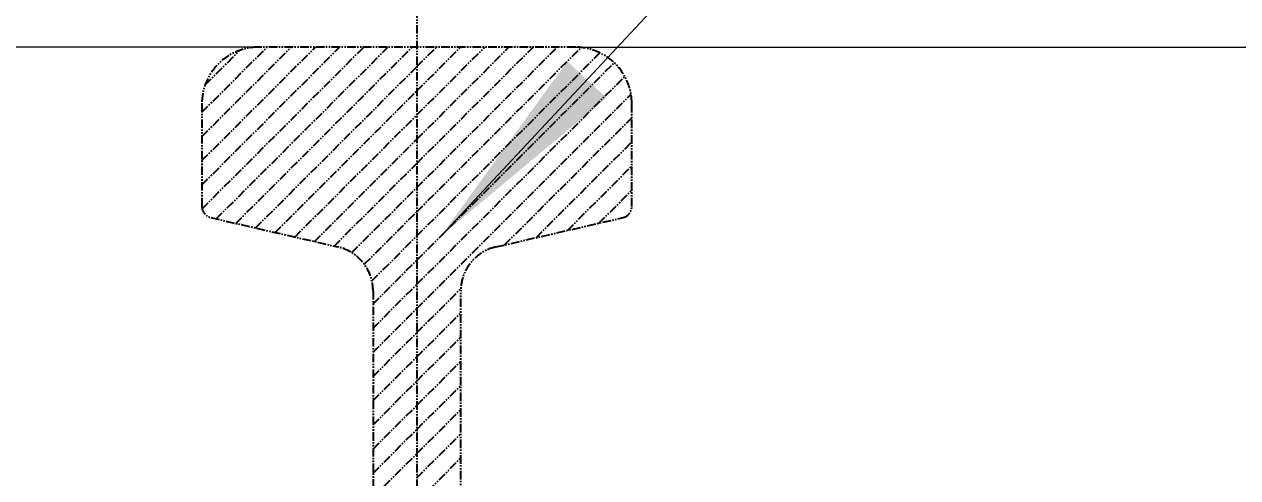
# Model space of a CAD drawing. Header units: millimetres. Extents: x -50460 to 50460, y -35640 to 35640.
# Drawn here: x 23958 to 25661, y 14813 to 15449 of the extents above; entities that cross this region are included whole.
import ezdxf

# ---------------------------------------------------------------- set-up
doc = ezdxf.new("R2010")
doc.units = ezdxf.units.MM
doc.linetypes.add('双点画线', pattern=[22, 12, -2, 2, -2, 2, -2])
doc.layers.get('0').update_dxf_attribs({"lineweight": 35})
doc.layers.add('7', color=30, linetype='双点画线', lineweight=18)
doc.layers.add('尺寸线层', color=4, linetype='Continuous', lineweight=18)
doc.styles.get("Standard").update_dxf_attribs({"font": ''})
doc.styles.get('Standard').set_extended_font_data('宋体')
doc.dimstyles.new('AM_DEMATIC$0', dxfattribs={"dimscale": 120, "dimtxt": 3, "dimasz": 1.5, "dimexe": 1, "dimexo": 0, "dimgap": 1, "dimtad": 1, "dimdsep": 46, "dimtxsty": 'Standard', "dimblk": '_CAXARROW', "dimcen": 0, "dimdle": 3, "dimclrd": 256, "dimclre": 256, "dimclrt": 2, "dimadec": 0, "dimazin": 2, "dimtfac": 0.7071067811865475, "dimtdec": 3, "dimtmove": 0, "dimatfit": 3, "dimfxl": 1, "dimfrac": 2, "dimtolj": 1, "dimlwd": 18, "dimarcsym": 0})

# ---------------------------------------------------------------- blocks, each defined once
blk = doc.blocks.new('*X1180')
at = {"layer": '7', "linetype": '双点画线', "lineweight": 25}
for p, q in [((18.59611177860279, 989.0211509680375), (18.59611177860643, -287.1945643817526)), ((-283.053888221184, 720.772241947343), (-89.8432806164783, 913.9828495526308)), ((-283.0538882223482, 754.7133674434008), (-123.7844061137002, 913.9828495520487)), ((-283.0538882223482, 788.6544929394586), (-157.7255316085939, 913.982849553795)), ((-283.0538882235123, 822.5956184355164), (-191.6666571058158, 913.9828495532129)), ((-282.742610349087, 687.1423943222908), (-55.90215511867427, 913.9828495526308)), ((-278.4975292520539, 861.093102904415), (-230.1641415721679, 909.4264905843011)), ((-262.9582793814188, 672.9855997926643), (-21.96102962319856, 913.9828495508846)), ((-235.3833320854756, 666.6194215919677), (11.98009587402339, 913.9828495514666)), ((240.8461117786646, 913.9828495536858), (-203.6538882214518, 913.9828495536858)), ((18.59611177802435, 716.9521124744642), (215.626848856773, 913.982849553795)), ((18.59611177860643, 750.8932379722683), (181.6857233612973, 913.9828495549591)), ((18.5961117791885, 784.8343634700723), (147.7445978600008, 913.9828495508846)), ((18.5961117791885, 818.7754889661301), (113.8034723651072, 913.9828495526308)), ((18.5961117791885, 852.716614463352), (79.86234686904936, 913.9828495532129)), ((18.59611177977058, 886.657739961156), (45.92122136891703, 913.9828495503025)), ((18.59611177802435, 683.0109869772423), (249.1341372388706, 913.5490124383068)), ((18.5961117791885, 649.0698614811845), (275.532023373089, 906.0057730753033)), ((-207.808384794771, 660.2532433866145), (18.59611177744227, 886.6577399588277)), ((18.59611177802435, 615.1287359839625), (295.574923709064, 892.1075479152205)), ((18.59611178209889, 581.1876104908151), (310.360067338479, 872.9515660474135)), ((-180.2334374982456, 653.8870651859179), (18.59611177802435, 852.7166144621879)), ((-283.0538882213295, 834.5828495536989), (-283.0538882213295, 690.2724677299557)), ((18.59611177860643, 547.2464849901007), (319.1399560666468, 847.7903292783594)), ((320.2461117785424, 690.2724677299557), (320.2461117785424, 834.5828495536989)), ((-152.6584902034665, 647.5208869840571), (18.5961117791885, 818.7754889661301)), ((141.6937215979851, 636.4029693122575), (320.2461117778148, 814.9553594920872)), ((-125.0835429104336, 641.1547087804502), (18.5961117768602, 784.834363467744)), ((185.8228618906287, 646.5909841082612), (320.2461117783969, 781.0142339966114)), ((-97.50859561390826, 634.7885305797536), (18.59611177744227, 750.8932379711041)), ((229.9520021780336, 656.7789988990262), (320.2461117783969, 747.0731084993895)), ((-72.80267613197793, 625.5533245647166), (18.59611177744227, 716.9521124738822)), ((274.0811424724234, 666.967013696194), (320.2461117783969, 713.1319830021675)), ((-55.19459129849565, 609.2202839009769), (18.59611177802435, 683.0109869772423)), ((-270.7306099854759, 674.779983699882), (-92.11949627060676, 633.5443589615898)), ((129.3117198278196, 633.5443589615898), (307.9228335426887, 674.779983699882)), ((-44.52872509558802, 585.9450246066626), (18.5961117791885, 649.0698614811845)), ((-42.9038882216264, 553.6287359848939), (18.5961117768602, 615.1287359827984)), ((-42.90388822104433, 519.687610488254), (18.59611177569604, 581.1876104844123)), ((-42.90388822133536, 571.6718598477382), (-42.90388822133536, 65.29463650789694)), ((18.59611177977058, 513.3053594940429), (80.17761608498404, 574.8868637988562)), ((80.09611177854822, 65.29463650789694), (80.09611177854822, 571.6718598477382)), ((-42.90388822104433, 485.746484991032), (18.59611177569604, 547.2464849871903)), ((18.59611177802435, 479.3642339962389), (80.09611178058549, 540.8642339993821)), ((-42.90388821813394, 451.8053594961384), (18.59611177511397, 513.3053594893863)), ((18.59611178151681, 445.4231085025094), (80.09611177942134, 506.9231085004139)), ((-42.9038882216264, 417.8642339971702), (18.59611177511397, 479.3642339933285)), ((18.59611177744227, 411.4819830012129), (80.09611177592888, 472.9819829996995)), ((-42.9038882216264, 383.9231084999483), (18.59611177453189, 445.4231084955245)), ((18.59611177802435, 377.5408575045731), (80.09611177476472, 439.0408575013134)), ((-42.90388822453679, 349.9819829992339), (18.59611177511397, 411.4819829988846)), ((18.59611178151681, 343.5997320120077), (80.09611177825718, 405.099732008166)), ((-42.90388822453679, 316.0408575020119), (18.59611177744227, 377.540857503991)), ((18.5961117791885, 309.6586065124575), (80.09611177942134, 371.1586065121082)), ((-42.90388822220848, 282.0997320082824), (18.59611177744227, 343.5997320079332)), ((18.5961117791885, 275.7174810152355), (80.09611177942134, 337.2174810154684))]:
    blk.add_line(p, q, dxfattribs=at)
for centre, radius, start, end in [((-203.6538882214518, 834.5828495536989), 79.39999999999998, 90, 180.0000000000001), ((240.8461117786646, 834.5828495536989), 79.39999999999998, 359.9999999999999, 90), ((-267.1538882213645, 690.2724677299557), 15.90000000000032, 180, 257.0000000000006), ((304.3461117785773, 690.2724677299557), 15.90000000000075, 283.0000000002278, 2.265483095071222e-10), ((-106.4038882213936, 571.6718598477382), 63.49999999999994, 1.025791494116109e-13, 77.0000000000003), ((143.5961117786064, 571.6718598477382), 63.49999999999982, 103.0000000002279, 180.0000000002279)]:
    blk.add_arc(centre, radius, start, end, dxfattribs=at)
at = {"layer": '尺寸线层'}
blk.add_circle((0, 0), 2113.728285221186, dxfattribs=at)
blk = doc.blocks.new('*X1182')
at = {"layer": '尺寸线层', "linetype": 'Continuous', "lineweight": 18, "transparency": 16777216}
for points in [[(21853.6432756285, 15416.93503330375), (21876.1432756285, 15236.93503330375), (21831.1432756285, 15236.93503330375)], [(21853.6432756285, 13866.93503330378), (21876.1432756285, 14046.93503330378), (21831.1432756285, 14046.93503330378)]]:
    blk.add_hatch(color=256, dxfattribs=at).paths.add_polyline_path(points, flags=0)
at = {"layer": '尺寸线层', "transparency": 16777216}
for p, q in [((24286.69963968549, 15416.93503330375), (21733.6432756285, 15416.93503330375)), ((22474.58334058824, 13866.93503330378), (21733.6432756285, 13866.93503330378))]:
    blk.add_line(p, q, dxfattribs=at)
at = {"layer": '尺寸线层', "linetype": 'Continuous', "lineweight": 18, "transparency": 16777216}
blk.add_line((21853.6432756285, 15416.93503330375), (21853.6432756285, 13866.93503330378), dxfattribs=at)
at = {"layer": '尺寸线层', "color": 2, "transparency": 16777216, "insert": (21553.64327562849, 14657.93503280376), "char_height": 360.0000000000001, "width": 1356, "attachment_point": 5, "rotation": 90, "line_spacing_factor": 1.37}
blk.add_mtext('155', dxfattribs=at)
blk = doc.blocks.new('_CAXARROW')
blk.add_hatch(color=0).paths.add_polyline_path([(0, 0), (-1, 0.125), (-1, -0.125)], flags=0)
blk = doc.blocks.new('*X1184')
at = {"layer": '尺寸线层', "linetype": 'Continuous', "lineweight": 18, "transparency": 16777216}
for points in [[(27392.98051196461, 15416.93503330375), (27415.48051196461, 15236.93503330375), (27370.48051196461, 15236.93503330375)], [(27392.98051196461, 14688.43502905694), (27415.48051196461, 14868.43502905694), (27370.48051196461, 14868.43502905694)]]:
    blk.add_hatch(color=256, dxfattribs=at).paths.add_polyline_path(points, flags=0)
at = {"layer": '尺寸线层', "transparency": 16777216}
for p, q in [((24731.19963968561, 15416.93503330375), (27512.98051196461, 15416.93503330375)), ((25258.94963968528, 14688.43502905694), (27512.98051196461, 14688.43502905694))]:
    blk.add_line(p, q, dxfattribs=at)
at = {"layer": '尺寸线层', "linetype": 'Continuous', "lineweight": 18, "transparency": 16777216}
blk.add_line((27392.98051196461, 15416.93503330375), (27392.98051196461, 14688.43502905694), dxfattribs=at)
at = {"layer": '尺寸线层', "color": 2, "transparency": 16777216, "insert": (27082.98051196462, 15102.3279640918), "char_height": 360.0000000000001, "width": 1844, "attachment_point": 5, "rotation": 90, "line_spacing_factor": 1.37}
blk.add_mtext('≥55', dxfattribs=at)
blk = doc.blocks.new('*X1186')
at = {"layer": '尺寸线层'}
blk.add_hatch(color=256, dxfattribs=at).paths.add_polyline_path([(24542.89076566356, 15152.02204571265), (24720.18313231516, 15396.91726152357), (24775.00988184856, 15345.740826169)], flags=0)
blk.add_line((24542.89076566356, 15152.02204571265), (26428.63331883736, 17172.27089522751), dxfattribs=at)

msp = doc.modelspace()

# ---------------------------------------------------------------- block references
at = {"layer": '尺寸线层'}
for name, p in [('*X1186', (0, 0)), ('*X1180', (24490.35352790694, 14502.95218375007))]:
    msp.add_blockref(name, p, dxfattribs=at)

# ---------------------------------------------------------------- dimensions: what is measured, and where the dimension line sits
dim = msp.add_linear_dim(base=(27392.98051196461, 14688.43502905694), p1=(24731.19963968561, 15416.93503330375), p2=(25258.94963968528, 14688.43502905694), angle=270, text='≥55', dimstyle='AM_DEMATIC$0', override={"dimsah": 1, "dimtfill": 1, "dimtzin": 8}, dxfattribs=at)
dim.commit()
dim.dimension.update_dxf_attribs({"geometry": '*X1184', "text_midpoint": (27392.98051196461, 15086.3279640918), "dimtype": 160})
dim = msp.add_linear_dim(base=(21853.6432756285, 13866.93503330378), p1=(24286.69963968549, 15416.93503330375), p2=(22474.58334058824, 13866.93503330378), angle=270, text='155', dimstyle='AM_DEMATIC$0', override={"dimsah": 1, "dimtfill": 1, "dimtzin": 8}, dxfattribs=at)
dim.commit()
dim.dimension.update_dxf_attribs({"geometry": '*X1182', "text_midpoint": (21853.6432756285, 14641.93503330377)})

doc.saveas('drawing.dxf')
